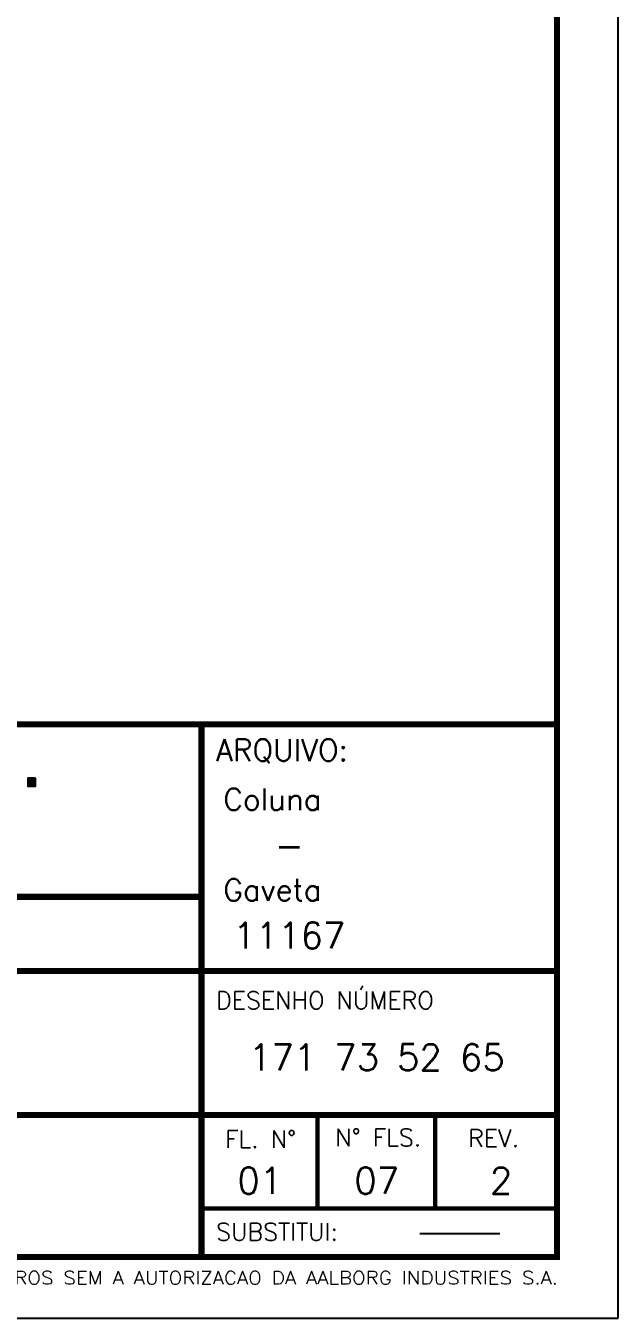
# Model space of a CAD drawing. Header units: feet. Extents: x -46890 to -45898, y -3252 to -1955.
# Drawn here: x -46532.6 to -46464.7, y -2250.8 to -2102.8 of the extents above; entities that cross this region are included whole.
import ezdxf
from ezdxf.enums import TextEntityAlignment as Align

# ---------------------------------------------------------------- set-up
doc = ezdxf.new("R2010")
doc.units = ezdxf.units.FT
doc.header["$MEASUREMENT"] = 0
doc.layers.add('CONTORNO', color=3, linetype='Continuous')
doc.layers.add('FORMATO', color=8, linetype='Continuous')
doc.styles.add('ROMANS', font='romans.shx', dxfattribs={"height": 3})

msp = doc.modelspace()

# ---------------------------------------------------------------- hatches: boundary and pattern name
at = {"layer": 'FORMATO'}
msp.add_hatch(color=256, dxfattribs=at).paths.add_polyline_path([(-46531.46, -2188.99), (-46532.34, -2188.99), (-46532.34, -2189.87), (-46531.46, -2189.87)])

# ---------------------------------------------------------------- linework, layer by layer
at = {"layer": 'CONTORNO', "linetype": 'Continuous'}
msp.add_line((-46487.4, -2241.1), (-46478.23, -2241.1), dxfattribs=at)
at = {"layer": 'FORMATO'}
for p, q in [((-46464.68, -2250.81), (-46464.68, -1954.81)), ((-46512.43, -2182.81), (-46512.43, -2182.81)), ((-46512.43, -2182.81), (-46512.43, -2182.81)), ((-46884.68, -2250.81), (-46464.68, -2250.81))]:
    msp.add_line(p, q, dxfattribs=at)
for points, const_width in [([(-46471.68, -2243.81), (-46471.68, -1961.81), (-46859.68, -1961.81), (-46859.68, -2243.81), (-46471.68, -2243.81)], 0.7), ([(-46471.68, -2182.81), (-46859.68, -2182.81)], 0.7), ([(-46512.43, -2182.81), (-46512.43, -2243.81)], 0.7), ([(-46512.43, -2202.56), (-46649.68, -2202.56)], 0.7), ([(-46471.68, -2211.06), (-46649.68, -2211.06)], 0.7), ([(-46471.68, -2227.56), (-46602.52, -2227.56)], 0.7), ([(-46499.14, -2227.34), (-46499.14, -2238.24)], 0.5), ([(-46485.64, -2238.24), (-46485.64, -2227.34)], 0.5), ([(-46471.68, -2238.24), (-46512.43, -2238.24)], 0.5)]:
    msp.add_lwpolyline(points, dxfattribs=dict(at, const_width=const_width))
msp.add_lwpolyline([(-46531.46, -2188.99), (-46532.34, -2188.99), (-46532.34, -2189.87), (-46531.46, -2189.87)], close=True, dxfattribs=at)

# ---------------------------------------------------------------- texts
at = {"layer": 'CONTORNO', "linetype": 'Continuous', "style": 'ROMANS'}
for s, p in [('-', (-46502.37, -2198.16)), ('11167', (-46502.37, -2208.49)), ('171 73 52 65', (-46492.34, -2222.44))]:
    msp.add_text(s, height=3, dxfattribs=at).set_placement(p, align=Align.CENTER)
at = {"layer": 'CONTORNO', "style": 'ROMANS'}
for s, p in [('01', (-46505.75, -2236.56)), ('07', (-46492.35, -2236.56)), ('2', (-46478.1, -2236.56))]:
    msp.add_text(s, height=3, dxfattribs=at).set_placement(p, align=Align.CENTER)
at = {"layer": 'FORMATO', "style": 'ROMANS'}
for s, height, p in [('ARQUIVO:', 2.5, (-46510.76, -2187.76)), ('DESENHO NÚMERO', 2, (-46510.76, -2216.01)), ('SUBSTITUI:', 2, (-46510.76, -2242.53))]:
    msp.add_text(s, height=height, dxfattribs=at).set_placement(p, align=Align.BOTTOM_LEFT)
for s, p in [('Coluna', (-46509.93, -2192.65)), ('Gaveta', (-46509.93, -2203.02))]:
    msp.add_text(s, height=2.5, dxfattribs=at).set_placement(p)
for s, p in [('FL. N%%D', (-46505.66, -2231.31)), ('N%%D FLS.', (-46492.17, -2231.12)), ('REV.', (-46478.95, -2231.21))]:
    msp.add_text(s, height=2, dxfattribs=at).set_placement(p, align=Align.CENTER)
at = {"layer": 'FORMATO', "style": 'ROMANS', "width": 0.961836}
msp.add_text('ESTE DESENHO NAO PODE SER COPIADO. MODIFICADO OU UTILIZADO POR TERCEIROS SEM A AUTORIZACAO DA AALBORG INDUSTRIES S.A.', height=1.5, dxfattribs=at).set_placement((-46624.72, -2246.94), (-46471.58, -2246.94), align=Align.FIT)

doc.saveas('drawing.dxf')
